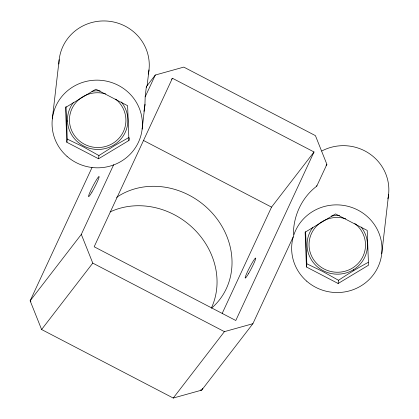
<?xml version="1.0" encoding="UTF-8"?>
<svg xmlns="http://www.w3.org/2000/svg" width="419" height="419" viewBox="0 0 419 419"><rect width="100%" height="100%" fill="white"/><g stroke="black" fill="none" stroke-linecap="round" stroke-linejoin="round"><path stroke-width="0.63" d="M293.42 234.472C293.279 215.968 301.874 197.354 316.748 186.172L326.878 164.348L315.423 135.63L183.779 67.103L155.308 75.032L146.351 86.649L145.173 96.852L144.916 105.127L143.953 111.417M142.146 129.104L145 104.216M52.328 118.865L59.179 59.66M129.235 137.919L128.937 140.485L98.554 158.77L66.851 142.271L67.223 139.056L67.061 133.577A74.011 2.682 88.4 0 0 66.631 121.112L66.448 116.43A85.858 3.111 88.4 0 0 66.013 106.489M98.554 158.77L98.926 155.559L114.251 145.828L128.811 137.542M306.441 266.992L305.126 232.205L335.509 213.92L367.206 230.424L368.521 265.211L338.138 283.495L306.441 266.992L306.813 263.781L305.624 231.723M316.748 186.172L316.822 185.533M338.138 283.495L338.51 280.28L343.093 277.273A74.011 14.209 -32.8 0 1 353.767 270.59L357.889 268.15A85.858 16.482 -32.8 0 1 368.212 262.373M381.735 253.83L388.586 194.626M147.106 85.837L148.996 69.905M92.033 167.506L30.147 300.8L41.601 329.517L173.246 398.05L201.717 390.12L252.887 323.709L293.19 236.913M30.906 301.837L30.147 300.8L81.312 234.394L113.664 164.719M145.173 96.852L155.308 75.032M172.408 78.243L94.16 246.77L235.787 320.493L314.03 151.971L172.408 78.243L171.612 79.275M222.217 313.344L271.538 207.127L314.03 151.971M202.545 388.345L201.717 390.12L200.439 390.01M41.601 329.517L92.772 263.111L81.312 234.394M326.102 165.358L326.878 164.348M173.246 398.05L224.411 331.639L252.887 323.709M66.631 121.117L67.485 120.997M67.223 139.056L83.308 146.849L98.926 155.559M306.813 263.781L322.551 271.397L338.51 280.28M143.261 140.349L271.538 207.127M92.772 263.111L224.411 331.639M353.327 269.805L353.767 270.595M128.937 140.485L127.622 105.703L95.925 89.2L65.537 107.484L66.851 142.271M58.906 64.044A45.2 43.822 6.6 0 1 109.003 21.238A45.2 43.822 6.6 0 1 148.295 74.147M321.823 150.987A45.2 43.822 6.6 0 1 370.553 154.454A45.2 43.822 6.6 0 1 387.879 198.868M146.31 86.665A161.488 40.926 -21.8 0 1 146.467 87.388M361.173 227.077A30.231 29.309 6.6 0 1 357.946 266.379A30.231 29.309 6.6 0 1 317.293 266.72A30.231 29.309 6.6 0 1 312.799 227.48M331.366 216.057A30.231 29.309 6.6 0 1 339.568 215.633M354.804 223.5A28.251 27.387 6.6 0 1 350.792 268.998A28.251 27.387 6.6 0 1 309.164 247.33A28.251 27.387 6.6 0 1 345.722 218.77M121.316 102.016A30.231 29.309 6.6 0 1 118.535 141.496A30.231 29.309 6.6 0 1 77.735 142.02A30.231 29.309 6.6 0 1 73.309 102.634M91.887 91.316A30.231 29.309 6.6 0 1 100.089 90.918M115.639 99.109A28.251 27.387 6.6 0 1 111.045 144.361A28.251 27.387 6.6 0 1 69.596 122.783A28.251 27.387 6.6 0 1 105.619 93.893M110.124 211.93A73.451 65.322 37.6 0 1 192.798 227.931A73.451 65.322 37.6 0 1 211.406 307.97M116.555 197.391A73.451 65.322 37.6 0 1 213.538 214.538A73.451 65.322 37.6 0 1 211.653 308.075M67.045 156.392A45.2 43.822 6.6 0 0 141.444 133.352A45.2 43.822 6.6 0 0 83.224 82.213A45.2 43.822 6.6 0 0 67.045 156.392M91.965 192.059A11.303 1.016 -62.5 0 0 99.067 176.535A11.303 1.016 -62.5 0 0 90.494 191.069A11.303 1.016 -62.5 0 0 91.965 192.059M248.561 273.581A11.303 1.016 -62.5 0 0 255.669 258.062A11.303 1.016 -62.5 0 0 247.095 272.591A11.303 1.016 -62.5 0 0 248.561 273.581M306.635 281.112A45.2 43.822 6.6 0 0 381.033 258.073A45.2 43.822 6.6 0 0 322.808 206.939A45.2 43.822 6.6 0 0 306.635 281.112"/></g></svg>
